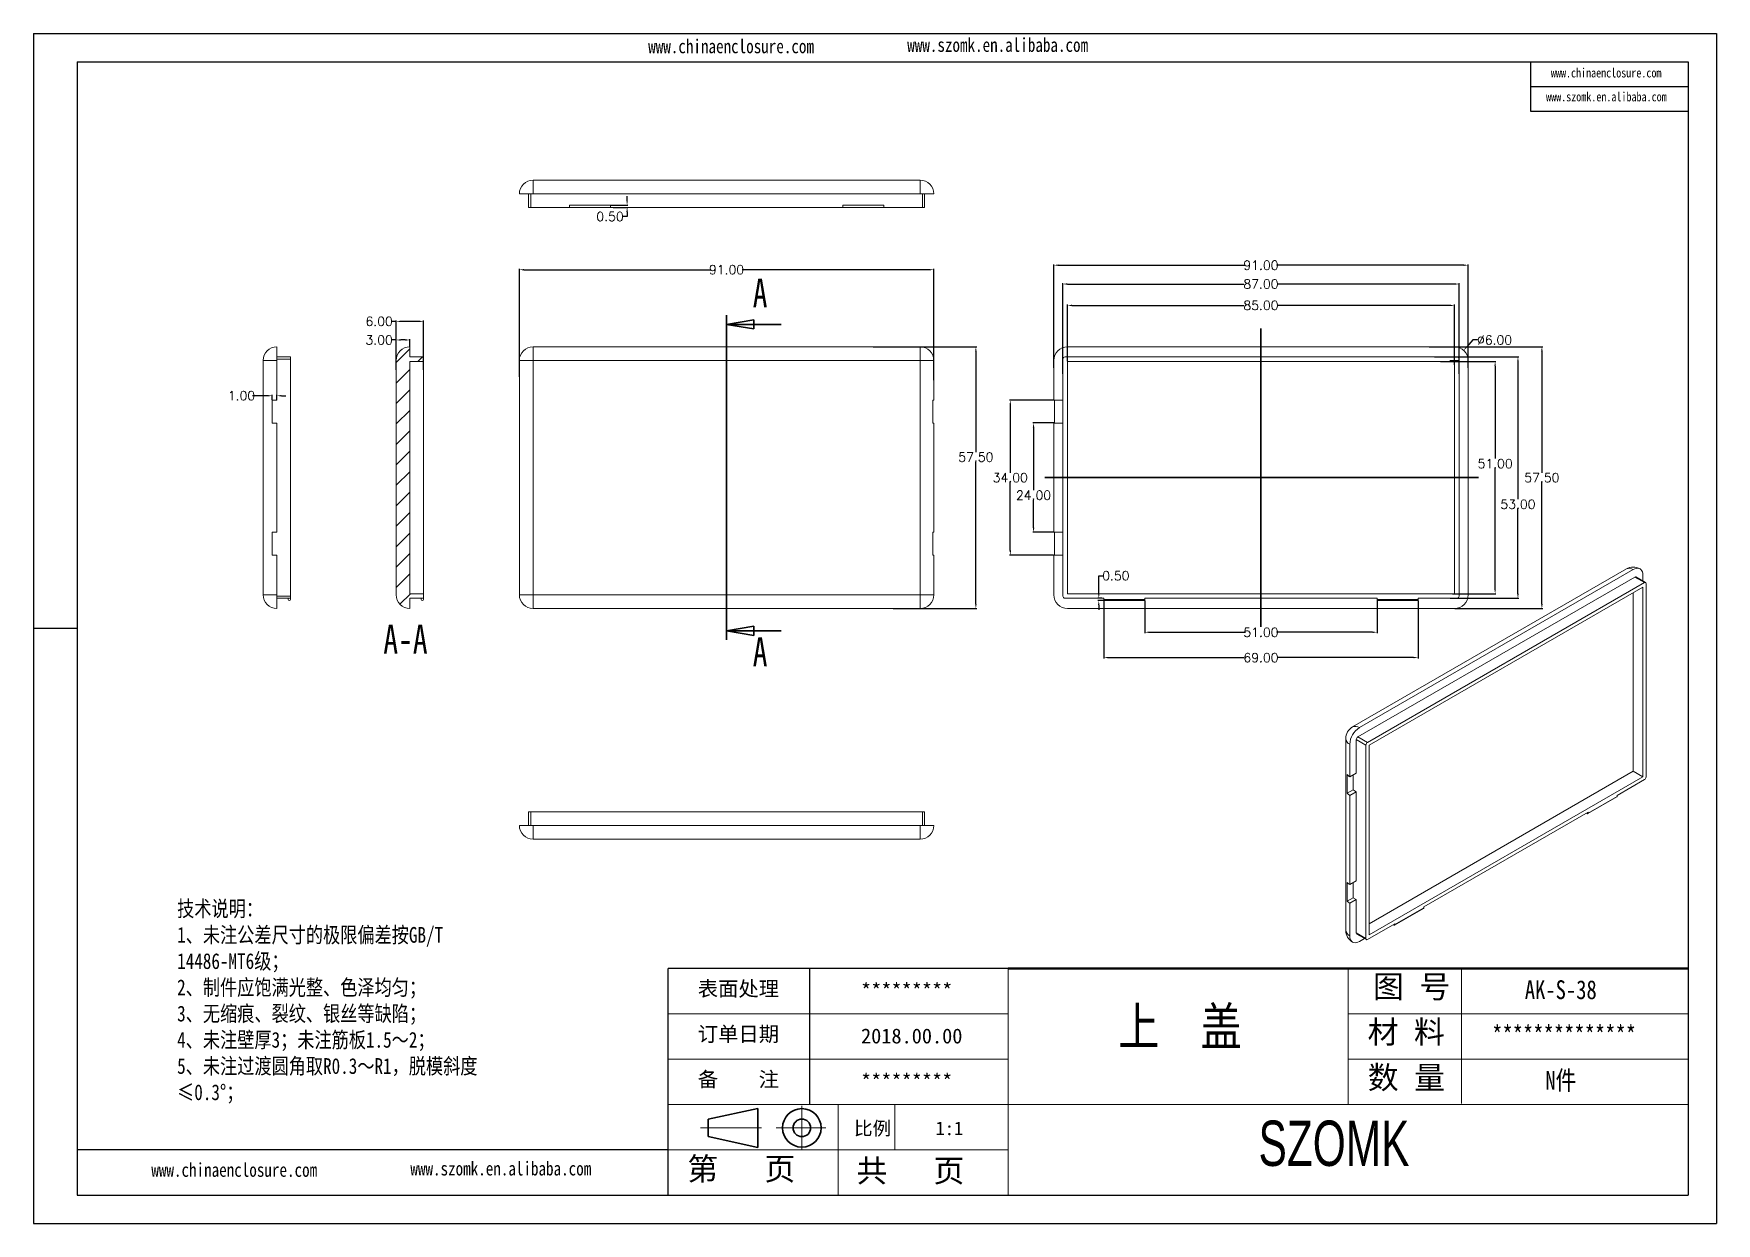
# Model space of a CAD drawing. Header units: inches. Extents: x 3379 to 4150, y 1114 to 1376.
# Drawn here: x 3379.1 to 3748.6, y 1114.4 to 1375.7 of the extents above; entities that cross this region are included whole.
import ezdxf

# ---------------------------------------------------------------- set-up
doc = ezdxf.new("R2010")
doc.units = ezdxf.units.IN
doc.header["$LTSCALE"] = 15
doc.linetypes.add('CENTER2', pattern=[28.575, 19.05, -3.175, 3.175, -3.175])
doc.linetypes.add('PHANTOM', pattern=[12.7, 6.35, -1.27, 1.27, -1.27, 1.27, -1.27])
doc.layers.add('文字', color=81, linetype='Continuous')
for name, color, linetype, lineweight in [('粗实线', 7, 'Continuous', 30), ('细实线', 3, 'Continuous', 9), ('细点划线', 2, 'CENTER2', 9)]:
    doc.layers.add(name, color=color, linetype=linetype, lineweight=lineweight)
doc.styles.add('SLDTEXTSTYLE0', font='TXT', dxfattribs={"width": 0.75})
doc.styles.get("Standard").update_dxf_attribs({"font": 'txt', "bigfont": 'gbcbig.shx'})
doc.styles.add('宋体', font='', dxfattribs={"width": 0.8, "height": 3.5})
doc.styles.add('长仿宋', font='', dxfattribs={"width": 0.7, "height": 4})
doc.styles.get('宋体').set_extended_font_data('SimSun')
doc.styles.get('长仿宋').set_extended_font_data('SimSun')
doc.dimstyles.new('2.5', dxfattribs={"dimtxt": 2, "dimasz": 1, "dimexe": 0.18, "dimexo": 0.0625, "dimgap": 0.09, "dimtad": 0, "dimtih": 1, "dimtoh": 1, "dimzin": 0, "dimdsep": 46, "dimtxsty": 'Standard', "dimcen": 1, "dimadec": 0, "dimazin": 2, "dimtfac": 1, "dimtofl": 0, "dimtmove": 0, "dimatfit": 3, "dimfxl": 1, "dimtolj": 1, "dimtzin": 0, "dimarcsym": 0})

# ---------------------------------------------------------------- blocks, each defined once
blk = doc.blocks.new('_CLOSED')
at = {"color": 0, "linetype": 'ByBlock', "lineweight": -2}
for p, q in [((-1, 0.166667), (0, 0)), ((-1, 0.166667), (-1, -0.166667)), ((0, 0), (-1, -0.166667)), ((0, 0), (-1, 0))]:
    blk.add_line(p, q, dxfattribs=at)
blk = doc.blocks.new('*D331')
at = {"color": 0, "lineweight": -2}
for p, q in [((3485.71, 1300.29), (3485.71, 1324)), ((3486.71, 1323.82), (3527.79, 1323.82)), ((3575.71, 1323.82), (3534.64, 1323.82)), ((3576.71, 1299.6), (3576.71, 1324))]:
    blk.add_line(p, q, dxfattribs=at)
at = {"color": 0}
for points in [[(3486.71, 1323.98), (3486.71, 1323.65), (3485.71, 1323.82)], [(3575.71, 1323.98), (3575.71, 1323.65), (3576.71, 1323.82)]]:
    blk.add_solid(points, dxfattribs=at)
at = {"layer": 'Defpoints', "color": 0}
for p in [(3576.71, 1323.82), (3485.71, 1300.23), (3576.71, 1299.53)]:
    blk.add_point(p, dxfattribs=at)
at = {"color": 0, "insert": (3531.21, 1323.82), "char_height": 2, "attachment_point": 5}
blk.add_mtext('\\A1;91.00', dxfattribs=at)
blk = doc.blocks.new('*D332')
at = {"color": 0, "lineweight": -2}
for p, q in [((3563.44, 1306.91), (3586.14, 1306.91)), ((3585.96, 1305.91), (3585.96, 1283.75)), ((3585.96, 1250.41), (3585.96, 1281.57)), ((3567.8, 1249.41), (3586.14, 1249.41))]:
    blk.add_line(p, q, dxfattribs=at)
at = {"color": 0}
for points in [[(3585.79, 1305.91), (3586.12, 1305.91), (3585.96, 1306.91)], [(3585.79, 1250.41), (3586.12, 1250.41), (3585.96, 1249.41)]]:
    blk.add_solid(points, dxfattribs=at)
at = {"layer": 'Defpoints', "color": 0}
for p in [(3563.38, 1306.91), (3567.74, 1249.41), (3585.96, 1249.41)]:
    blk.add_point(p, dxfattribs=at)
at = {"color": 0, "insert": (3585.96, 1282.66), "char_height": 2, "attachment_point": 5}
blk.add_mtext('\\A1;57.50', dxfattribs=at)
blk = doc.blocks.new('*D333')
at = {"color": 0, "lineweight": -2}
for p, q in [((3458.67, 1308.39), (3457.67, 1308.39)), ((3458.67, 1302.6), (3458.67, 1308.57)), ((3460.67, 1308.39), (3459.67, 1308.39)), ((3461.67, 1306.97), (3461.67, 1308.57))]:
    blk.add_line(p, q, dxfattribs=at)
at = {"color": 0}
for points in [[(3459.67, 1308.56), (3459.67, 1308.23), (3458.67, 1308.39)], [(3460.67, 1308.56), (3460.67, 1308.23), (3461.67, 1308.39)]]:
    blk.add_solid(points, dxfattribs=at)
at = {"layer": 'Defpoints', "color": 0}
for p in [(3458.67, 1308.39), (3461.67, 1306.91), (3458.67, 1302.54)]:
    blk.add_point(p, dxfattribs=at)
at = {"color": 0, "insert": (3454.92, 1308.39), "char_height": 2, "attachment_point": 5}
blk.add_mtext('\\A1;3.00', dxfattribs=at)
blk = doc.blocks.new('*D334')
at = {"color": 0, "lineweight": -2}
for p, q in [((3458.67, 1312.48), (3457.67, 1312.48)), ((3458.67, 1301.87), (3458.67, 1312.66)), ((3463.67, 1312.48), (3459.67, 1312.48)), ((3464.67, 1301.87), (3464.67, 1312.66))]:
    blk.add_line(p, q, dxfattribs=at)
at = {"color": 0}
for points in [[(3459.67, 1312.64), (3459.67, 1312.31), (3458.67, 1312.48)], [(3463.67, 1312.64), (3463.67, 1312.31), (3464.67, 1312.48)]]:
    blk.add_solid(points, dxfattribs=at)
at = {"layer": 'Defpoints', "color": 0}
for p in [(3458.67, 1312.48), (3458.67, 1301.8), (3464.67, 1301.8)]:
    blk.add_point(p, dxfattribs=at)
at = {"color": 0, "insert": (3454.92, 1312.48), "char_height": 2, "attachment_point": 5}
blk.add_mtext('\\A1;6.00', dxfattribs=at)
blk = doc.blocks.new('*D335')
at = {"color": 0, "lineweight": -2}
for p, q in [((3603.07, 1302.31), (3603.07, 1324.99)), ((3604.07, 1324.81), (3645.15, 1324.81)), ((3693.07, 1324.81), (3651.99, 1324.81)), ((3694.07, 1302.31), (3694.07, 1324.99))]:
    blk.add_line(p, q, dxfattribs=at)
at = {"color": 0}
for points in [[(3604.07, 1324.98), (3604.07, 1324.65), (3603.07, 1324.81)], [(3693.07, 1324.98), (3693.07, 1324.65), (3694.07, 1324.81)]]:
    blk.add_solid(points, dxfattribs=at)
at = {"layer": 'Defpoints', "color": 0}
for p in [(3603.07, 1324.81), (3603.07, 1302.25), (3694.07, 1302.25)]:
    blk.add_point(p, dxfattribs=at)
at = {"color": 0, "insert": (3648.57, 1324.81), "char_height": 2, "attachment_point": 5}
blk.add_mtext('\\A1;91.00', dxfattribs=at)
blk = doc.blocks.new('*D336')
at = {"color": 0, "lineweight": -2}
for p, q in [((3605.07, 1300.99), (3605.07, 1320.86)), ((3606.07, 1320.68), (3644.81, 1320.68)), ((3691.07, 1320.68), (3652.33, 1320.68)), ((3692.07, 1300.99), (3692.07, 1320.86))]:
    blk.add_line(p, q, dxfattribs=at)
at = {"color": 0}
for points in [[(3606.07, 1320.85), (3606.07, 1320.51), (3605.07, 1320.68)], [(3691.07, 1320.85), (3691.07, 1320.51), (3692.07, 1320.68)]]:
    blk.add_solid(points, dxfattribs=at)
at = {"layer": 'Defpoints', "color": 0}
for p in [(3692.07, 1320.68), (3605.07, 1300.92), (3692.07, 1300.92)]:
    blk.add_point(p, dxfattribs=at)
at = {"color": 0, "insert": (3648.57, 1320.68), "char_height": 2, "attachment_point": 5}
blk.add_mtext('\\A1;87.00', dxfattribs=at)
blk = doc.blocks.new('*D337')
at = {"color": 0, "lineweight": -2}
for p, q in [((3606.07, 1303.72), (3606.07, 1316.16)), ((3607.07, 1315.98), (3644.81, 1315.98)), ((3690.07, 1315.98), (3652.33, 1315.98)), ((3691.07, 1303.72), (3691.07, 1316.16))]:
    blk.add_line(p, q, dxfattribs=at)
at = {"color": 0}
for points in [[(3607.07, 1316.15), (3607.07, 1315.82), (3606.07, 1315.98)], [(3690.07, 1316.15), (3690.07, 1315.82), (3691.07, 1315.98)]]:
    blk.add_solid(points, dxfattribs=at)
at = {"layer": 'Defpoints', "color": 0}
for p in [(3691.07, 1315.98), (3606.07, 1303.66), (3691.07, 1303.66)]:
    blk.add_point(p, dxfattribs=at)
at = {"color": 0, "insert": (3648.57, 1315.98), "char_height": 2, "attachment_point": 5}
blk.add_mtext('\\A1;85.00', dxfattribs=at)
blk = doc.blocks.new('*D338')
at = {"color": 0, "lineweight": -2}
for p, q in [((3623.07, 1251.1), (3623.07, 1244.03)), ((3674.07, 1251.1), (3674.07, 1244.03)), ((3624.07, 1244.21), (3645.15, 1244.21)), ((3673.07, 1244.21), (3651.99, 1244.21))]:
    blk.add_line(p, q, dxfattribs=at)
at = {"color": 0}
for points in [[(3624.07, 1244.37), (3624.07, 1244.04), (3623.07, 1244.21)], [(3673.07, 1244.37), (3673.07, 1244.04), (3674.07, 1244.21)]]:
    blk.add_solid(points, dxfattribs=at)
at = {"layer": 'Defpoints', "color": 0}
for p in [(3623.07, 1251.16), (3674.07, 1251.16), (3674.07, 1244.21)]:
    blk.add_point(p, dxfattribs=at)
at = {"color": 0, "insert": (3648.57, 1244.21), "char_height": 2, "attachment_point": 5}
blk.add_mtext('\\A1;51.00', dxfattribs=at)
blk = doc.blocks.new('*D339')
at = {"color": 0, "lineweight": -2}
for p, q in [((3614.07, 1251.1), (3614.07, 1238.46)), ((3683.07, 1251.1), (3683.07, 1238.46)), ((3615.07, 1238.64), (3644.81, 1238.64)), ((3682.07, 1238.64), (3652.33, 1238.64))]:
    blk.add_line(p, q, dxfattribs=at)
at = {"color": 0}
for points in [[(3615.07, 1238.81), (3615.07, 1238.48), (3614.07, 1238.64)], [(3682.07, 1238.81), (3682.07, 1238.48), (3683.07, 1238.64)]]:
    blk.add_solid(points, dxfattribs=at)
at = {"layer": 'Defpoints', "color": 0}
for p in [(3614.07, 1251.16), (3683.07, 1251.16), (3683.07, 1238.64)]:
    blk.add_point(p, dxfattribs=at)
at = {"color": 0, "insert": (3648.57, 1238.64), "char_height": 2, "attachment_point": 5}
blk.add_mtext('\\A1;69.00', dxfattribs=at)
blk = doc.blocks.new('*D340')
at = {"color": 0, "lineweight": -2}
for p, q in [((3612.95, 1252.66), (3612.95, 1256.61)), ((3612.95, 1256.61), (3613.95, 1256.61)), ((3613.61, 1251.66), (3612.77, 1251.66)), ((3614.64, 1251.16), (3612.77, 1251.16)), ((3612.95, 1250.16), (3612.95, 1249.16))]:
    blk.add_line(p, q, dxfattribs=at)
at = {"color": 0}
for points in [[(3612.78, 1252.66), (3613.11, 1252.66), (3612.95, 1251.66)], [(3612.78, 1250.16), (3613.11, 1250.16), (3612.95, 1251.16)]]:
    blk.add_solid(points, dxfattribs=at)
at = {"layer": 'Defpoints', "color": 0}
for p in [(3612.95, 1251.66), (3613.68, 1251.66), (3614.71, 1251.16)]:
    blk.add_point(p, dxfattribs=at)
at = {"color": 0, "insert": (3616.7, 1256.61), "char_height": 2, "attachment_point": 5}
blk.add_mtext('\\A1;0.50', dxfattribs=at)
blk = doc.blocks.new('*D341')
at = {"color": 0, "lineweight": -2}
for p, q in [((3603.18, 1290.16), (3598.45, 1290.16)), ((3598.63, 1289.16), (3598.63, 1275.39)), ((3598.63, 1267.16), (3598.63, 1273.21)), ((3603.01, 1266.16), (3598.45, 1266.16))]:
    blk.add_line(p, q, dxfattribs=at)
at = {"color": 0}
for points in [[(3598.46, 1289.16), (3598.8, 1289.16), (3598.63, 1290.16)], [(3598.46, 1267.16), (3598.8, 1267.16), (3598.63, 1266.16)]]:
    blk.add_solid(points, dxfattribs=at)
at = {"layer": 'Defpoints', "color": 0}
for p in [(3598.63, 1290.16), (3603.24, 1290.16), (3603.07, 1266.16)]:
    blk.add_point(p, dxfattribs=at)
at = {"color": 0, "insert": (3598.63, 1274.3), "char_height": 2, "attachment_point": 5}
blk.add_mtext('\\A1;24.00', dxfattribs=at)
blk = doc.blocks.new('*D342')
at = {"color": 0, "lineweight": -2}
for p, q in [((3603.01, 1295.16), (3593.34, 1295.16)), ((3593.52, 1294.16), (3593.52, 1279.25)), ((3593.52, 1262.16), (3593.52, 1277.07)), ((3603.01, 1261.16), (3593.34, 1261.16))]:
    blk.add_line(p, q, dxfattribs=at)
at = {"color": 0}
for points in [[(3593.36, 1294.16), (3593.69, 1294.16), (3593.52, 1295.16)], [(3593.36, 1262.16), (3593.69, 1262.16), (3593.52, 1261.16)]]:
    blk.add_solid(points, dxfattribs=at)
at = {"layer": 'Defpoints', "color": 0}
for p in [(3593.52, 1295.16), (3603.07, 1295.16), (3603.07, 1261.16)]:
    blk.add_point(p, dxfattribs=at)
at = {"color": 0, "insert": (3593.52, 1278.16), "char_height": 2, "attachment_point": 5}
blk.add_mtext('\\A1;34.00', dxfattribs=at)
blk = doc.blocks.new('*D343')
at = {"color": 0, "lineweight": -2}
for p, q in [((3685.52, 1306.91), (3710.44, 1306.91)), ((3710.26, 1305.91), (3710.26, 1279.25)), ((3710.26, 1250.41), (3710.26, 1277.07)), ((3691.13, 1249.41), (3710.44, 1249.41))]:
    blk.add_line(p, q, dxfattribs=at)
at = {"color": 0}
for points in [[(3710.09, 1305.91), (3710.43, 1305.91), (3710.26, 1306.91)], [(3710.09, 1250.41), (3710.43, 1250.41), (3710.26, 1249.41)]]:
    blk.add_solid(points, dxfattribs=at)
at = {"layer": 'Defpoints', "color": 0}
for p in [(3685.46, 1306.91), (3710.26, 1306.91), (3691.07, 1249.41)]:
    blk.add_point(p, dxfattribs=at)
at = {"color": 0, "insert": (3710.26, 1278.16), "char_height": 2, "attachment_point": 5}
blk.add_mtext('\\A1;57.50', dxfattribs=at)
blk = doc.blocks.new('*D344')
at = {"color": 0, "lineweight": -2}
for p, q in [((3686.64, 1304.66), (3705.18, 1304.66)), ((3705, 1303.66), (3705, 1273.41)), ((3705, 1252.66), (3705, 1271.23)), ((3690.14, 1251.66), (3705.18, 1251.66))]:
    blk.add_line(p, q, dxfattribs=at)
at = {"color": 0}
for points in [[(3704.83, 1303.66), (3705.16, 1303.66), (3705, 1304.66)], [(3704.83, 1252.66), (3705.16, 1252.66), (3705, 1251.66)]]:
    blk.add_solid(points, dxfattribs=at)
at = {"layer": 'Defpoints', "color": 0}
for p in [(3686.58, 1304.66), (3705, 1304.66), (3690.07, 1251.66)]:
    blk.add_point(p, dxfattribs=at)
at = {"color": 0, "insert": (3705, 1272.32), "char_height": 2, "attachment_point": 5}
blk.add_mtext('\\A1;53.00', dxfattribs=at)
blk = doc.blocks.new('*D345')
at = {"color": 0, "lineweight": -2}
for p, q in [((3687.96, 1303.66), (3700.17, 1303.66)), ((3699.99, 1302.66), (3699.99, 1282.33)), ((3699.99, 1253.66), (3699.99, 1280.15)), ((3690.65, 1252.66), (3700.17, 1252.66))]:
    blk.add_line(p, q, dxfattribs=at)
at = {"color": 0}
for points in [[(3699.82, 1302.66), (3700.15, 1302.66), (3699.99, 1303.66)], [(3699.82, 1253.66), (3700.15, 1253.66), (3699.99, 1252.66)]]:
    blk.add_solid(points, dxfattribs=at)
at = {"layer": 'Defpoints', "color": 0}
for p in [(3687.9, 1303.66), (3699.99, 1303.66), (3690.59, 1252.66)]:
    blk.add_point(p, dxfattribs=at)
at = {"color": 0, "insert": (3699.99, 1281.24), "char_height": 2, "attachment_point": 5}
blk.add_mtext('\\A1;51.00', dxfattribs=at)
blk = doc.blocks.new('*D346')
at = {"color": 0, "lineweight": -2}
for p, q in [((3695.1, 1308.39), (3693.75, 1306.88)), ((3696.1, 1308.39), (3695.1, 1308.39)), ((3691.07, 1302.91), (3691.07, 1304.91)), ((3690.07, 1303.91), (3692.07, 1303.91))]:
    blk.add_line(p, q, dxfattribs=at)
at = {"color": 0}
blk.add_solid([(3693.62, 1306.99), (3693.87, 1306.77), (3693.08, 1306.14)], dxfattribs=at)
at = {"layer": 'Defpoints', "color": 0}
for p in [(3693.08, 1306.14), (3689.06, 1301.68)]:
    blk.add_point(p, dxfattribs=at)
at = {"color": 0, "insert": (3699.86, 1308.39), "char_height": 2, "attachment_point": 5}
blk.add_mtext('\\A1;∅6.00', dxfattribs=at)
blk = doc.blocks.new('*D347')
at = {"color": 0, "lineweight": -2}
for p, q in [((3430.45, 1296.14), (3427.12, 1296.14)), ((3431.45, 1295.22), (3431.45, 1296.32)), ((3432.45, 1295.22), (3432.45, 1296.32)), ((3433.45, 1296.14), (3434.45, 1296.14))]:
    blk.add_line(p, q, dxfattribs=at)
at = {"color": 0}
for points in [[(3430.45, 1296.31), (3430.45, 1295.98), (3431.45, 1296.14)], [(3433.45, 1296.31), (3433.45, 1295.98), (3432.45, 1296.14)]]:
    blk.add_solid(points, dxfattribs=at)
at = {"layer": 'Defpoints', "color": 0}
for p in [(3431.45, 1296.14), (3431.45, 1295.16), (3432.45, 1295.16)]:
    blk.add_point(p, dxfattribs=at)
at = {"color": 0, "insert": (3424.69, 1296.14), "char_height": 2, "attachment_point": 5}
blk.add_mtext('\\A1;1.00', dxfattribs=at)
blk = doc.blocks.new('*D348')
at = {"color": 0, "lineweight": -2}
for p, q in [((3505.78, 1338), (3509.55, 1338)), ((3509.37, 1339), (3509.37, 1340)), ((3506.31, 1337.5), (3509.55, 1337.5)), ((3509.37, 1335.5), (3508.37, 1335.5)), ((3509.37, 1336.5), (3509.37, 1335.5))]:
    blk.add_line(p, q, dxfattribs=at)
at = {"color": 0}
for points in [[(3509.21, 1339), (3509.54, 1339), (3509.37, 1338)], [(3509.21, 1336.5), (3509.54, 1336.5), (3509.37, 1337.5)]]:
    blk.add_solid(points, dxfattribs=at)
at = {"layer": 'Defpoints', "color": 0}
for p in [(3505.71, 1338), (3506.24, 1337.5), (3509.37, 1337.5)]:
    blk.add_point(p, dxfattribs=at)
at = {"color": 0, "insert": (3505.62, 1335.5), "char_height": 2, "attachment_point": 5}
blk.add_mtext('\\A1;0.50', dxfattribs=at)

msp = doc.modelspace()

# ---------------------------------------------------------------- hatches: boundary and pattern name
at = {"linetype": 'Continuous', "lineweight": 0}
h = msp.add_hatch(dxfattribs=at)
h.set_pattern_fill('ANSI31', color=4, angle=3e-322, style=0)
edge = h.paths.add_edge_path(flags=0)
edge.add_line((3461.672, 1252.658), (3461.672, 1303.658))
edge.add_line((3461.672, 1303.658), (3464.672, 1303.658))
edge.add_line((3464.672, 1303.658), (3464.672, 1304.658))
edge.add_line((3464.672, 1304.658), (3461.672, 1304.658))
edge.add_line((3461.672, 1304.658), (3461.672, 1306.908))
edge.add_arc((3461.672, 1303.908), 3, 90, 180)
edge.add_line((3458.672, 1303.908), (3458.672, 1252.408))
edge.add_arc((3461.672, 1252.408), 3, 180, 270)
edge.add_line((3461.672, 1249.408), (3461.672, 1251.658))
edge.add_line((3461.672, 1251.658), (3464.672, 1251.658))
edge.add_line((3464.672, 1251.658), (3464.672, 1252.658))
edge.add_line((3464.672, 1252.658), (3461.672, 1252.658))

# ---------------------------------------------------------------- linework, layer by layer
for p, q in [((3379.052, 1375.665), (3748.567, 1375.665)), ((3379.052, 1375.665), (3379.052, 1114.391)), ((3748.567, 1375.665), (3748.567, 1114.391)), ((3388.613, 1369.444), (3742.347, 1369.444)), ((3388.613, 1369.444), (3388.613, 1120.612)), ((3707.787, 1369.444), (3707.787, 1358.644)), ((3742.347, 1369.444), (3742.347, 1120.612)), ((3707.787, 1364.044), (3742.347, 1364.044)), ((3707.787, 1358.644), (3742.347, 1358.644)), ((3388.613, 1245.028), (3379.052, 1245.028)), ((3379.052, 1235.351), (3379.052, 1114.391)), ((3593.047, 1170.379), (3518.398, 1170.379)), ((3518.398, 1120.612), (3518.398, 1170.379)), ((3549.502, 1140.519), (3549.502, 1170.379)), ((3518.398, 1130.565), (3388.613, 1130.565)), ((3388.613, 1120.612), (3742.347, 1120.612)), ((3379.052, 1114.391), (3748.567, 1114.391)), ((3379.052, 1114.391), (3550.124, 1114.391))]:
    msp.add_line(p, q)
at = {"color": 7, "linetype": 'Continuous', "lineweight": 15}
for p, q in [((3488.715, 1343.497), (3488.715, 1340.497)), ((3488.715, 1343.497), (3573.715, 1343.497)), ((3573.715, 1340.497), (3573.715, 1343.497)), ((3485.715, 1340.497), (3488.715, 1340.497)), ((3487.715, 1337.497), (3487.715, 1340.497)), ((3488.215, 1340.497), (3488.215, 1337.497)), ((3573.715, 1340.497), (3488.715, 1340.497)), ((3496.715, 1337.497), (3496.715, 1337.997)), ((3496.715, 1337.997), (3505.715, 1337.997)), ((3505.715, 1337.997), (3505.715, 1337.497)), ((3556.715, 1337.497), (3556.715, 1337.997)), ((3556.715, 1337.997), (3565.715, 1337.997)), ((3565.715, 1337.997), (3565.715, 1337.497)), ((3573.715, 1340.497), (3576.715, 1340.497)), ((3574.215, 1337.497), (3574.215, 1340.497)), ((3574.715, 1340.497), (3574.715, 1337.497)), ((3488.215, 1337.497), (3487.715, 1337.497)), ((3496.715, 1337.497), (3488.215, 1337.497)), ((3505.715, 1337.497), (3496.715, 1337.497)), ((3556.715, 1337.497), (3505.715, 1337.497)), ((3565.715, 1337.497), (3556.715, 1337.497)), ((3574.215, 1337.497), (3565.715, 1337.497)), ((3574.715, 1337.497), (3574.215, 1337.497)), ((3432.45, 1303.908), (3432.45, 1306.908)), ((3432.45, 1304.658), (3435.45, 1304.658)), ((3435.45, 1304.658), (3435.45, 1304.158)), ((3461.672, 1306.908), (3461.672, 1304.658)), ((3461.672, 1304.658), (3464.672, 1304.658)), ((3464.672, 1304.658), (3464.672, 1303.658)), ((3488.715, 1306.908), (3488.715, 1303.908)), ((3488.715, 1306.908), (3573.715, 1306.908)), ((3573.715, 1303.908), (3573.715, 1306.908)), ((3691.571, 1304.658), (3605.571, 1304.658)), ((3691.071, 1306.908), (3606.071, 1306.908)), ((3432.45, 1303.908), (3429.45, 1303.908)), ((3429.45, 1252.408), (3429.45, 1303.908)), ((3435.45, 1304.158), (3432.45, 1304.158)), ((3432.45, 1303.908), (3432.45, 1295.158)), ((3435.45, 1304.158), (3435.45, 1252.158)), ((3458.672, 1303.908), (3458.672, 1252.408)), ((3461.672, 1303.658), (3464.672, 1303.658)), ((3461.672, 1252.658), (3461.672, 1303.658)), ((3464.672, 1252.658), (3464.672, 1303.658)), ((3488.715, 1303.908), (3485.715, 1303.908)), ((3485.715, 1252.408), (3485.715, 1303.908)), ((3573.715, 1303.908), (3488.715, 1303.908)), ((3488.715, 1303.908), (3488.715, 1252.408)), ((3573.715, 1252.408), (3573.715, 1303.908)), ((3576.715, 1303.908), (3573.715, 1303.908)), ((3576.715, 1303.908), (3576.715, 1295.158)), ((3603.071, 1303.908), (3603.071, 1295.158)), ((3605.071, 1304.158), (3605.071, 1252.158)), ((3691.071, 1303.658), (3606.071, 1303.658)), ((3606.071, 1303.658), (3606.071, 1252.658)), ((3691.071, 1252.658), (3691.071, 1303.658)), ((3692.071, 1252.158), (3692.071, 1304.158)), ((3694.071, 1252.408), (3694.071, 1303.908)), ((3431.45, 1290.158), (3431.45, 1295.158)), ((3432.45, 1295.158), (3431.45, 1295.158)), ((3576.715, 1295.158), (3576.543, 1295.158)), ((3576.543, 1290.158), (3576.543, 1295.158)), ((3605.071, 1295.158), (3603.071, 1295.158)), ((3603.242, 1290.158), (3603.242, 1295.158)), ((3431.45, 1290.158), (3432.45, 1290.158)), ((3432.45, 1290.158), (3432.45, 1266.158)), ((3576.543, 1290.158), (3576.715, 1290.158)), ((3576.715, 1290.158), (3576.715, 1266.158)), ((3603.071, 1290.158), (3603.071, 1266.158)), ((3603.071, 1290.158), (3605.071, 1290.158)), ((3431.45, 1266.158), (3431.45, 1261.158)), ((3432.45, 1266.158), (3431.45, 1266.158)), ((3576.543, 1266.158), (3576.543, 1261.158)), ((3576.715, 1266.158), (3576.543, 1266.158)), ((3605.071, 1266.158), (3603.071, 1266.158)), ((3603.242, 1266.158), (3603.242, 1261.158)), ((3431.45, 1261.158), (3432.45, 1261.158)), ((3432.45, 1261.158), (3432.45, 1252.408)), ((3576.543, 1261.158), (3576.715, 1261.158)), ((3576.715, 1261.158), (3576.715, 1252.408)), ((3603.071, 1261.158), (3603.071, 1252.408)), ((3603.071, 1261.158), (3605.071, 1261.158)), ((3728.802, 1258.117), (3668.698, 1223.42)), ((3730.302, 1257.968), (3670.198, 1223.271)), ((3733.027, 1255.135), (3730.905, 1256.36)), ((3732.423, 1255.484), (3732.423, 1256.743)), ((3464.672, 1252.658), (3461.672, 1252.658)), ((3464.672, 1252.658), (3464.672, 1251.658)), ((3606.071, 1252.658), (3691.071, 1252.658)), ((3730.655, 1256.335), (3669.844, 1221.23)), ((3732.777, 1255.111), (3671.965, 1220.005)), ((3732.423, 1254.09), (3672.319, 1219.393)), ((3730.302, 1213.671), (3730.302, 1252.865)), ((3732.777, 1255.111), (3730.655, 1256.335)), ((3732.423, 1212.446), (3732.423, 1254.09)), ((3733.13, 1212.446), (3733.13, 1254.907)), ((3429.45, 1252.408), (3432.45, 1252.408)), ((3432.45, 1249.408), (3432.45, 1252.408)), ((3432.45, 1252.158), (3435.45, 1252.158)), ((3435.45, 1251.658), (3432.45, 1251.658)), ((3434.95, 1251.658), (3434.95, 1251.408)), ((3435.45, 1252.158), (3435.45, 1251.658)), ((3435.45, 1251.658), (3435.45, 1251.408)), ((3464.672, 1251.658), (3461.672, 1251.658)), ((3461.672, 1251.658), (3461.672, 1249.408)), ((3464.172, 1251.658), (3464.172, 1251.408)), ((3464.672, 1251.658), (3464.672, 1251.408)), ((3485.715, 1252.408), (3488.715, 1252.408)), ((3488.715, 1252.408), (3488.715, 1249.408)), ((3488.715, 1252.408), (3573.715, 1252.408)), ((3573.715, 1249.408), (3488.715, 1249.408)), ((3573.715, 1249.408), (3573.715, 1252.408)), ((3573.715, 1252.408), (3576.715, 1252.408)), ((3605.571, 1251.658), (3614.071, 1251.658)), ((3606.071, 1249.408), (3691.071, 1249.408)), ((3614.071, 1251.658), (3614.071, 1251.408)), ((3614.071, 1251.408), (3623.071, 1251.408)), ((3614.071, 1251.158), (3614.071, 1251.408)), ((3614.071, 1251.158), (3623.071, 1251.158)), ((3623.071, 1251.658), (3674.071, 1251.658)), ((3623.071, 1251.408), (3623.071, 1251.658)), ((3623.071, 1251.408), (3623.071, 1251.158)), ((3674.071, 1251.658), (3674.071, 1251.408)), ((3674.071, 1251.158), (3674.071, 1251.408)), ((3674.071, 1251.408), (3683.071, 1251.408)), ((3674.071, 1251.158), (3683.071, 1251.158)), ((3683.071, 1251.658), (3691.571, 1251.658)), ((3683.071, 1251.408), (3683.071, 1251.658)), ((3683.071, 1251.408), (3683.071, 1251.158)), ((3667.198, 1220.821), (3667.198, 1178.77)), ((3668.076, 1219.597), (3668.076, 1212.452)), ((3669.49, 1220.617), (3669.49, 1213.268)), ((3671.612, 1219.393), (3669.49, 1220.617)), ((3669.844, 1221.23), (3671.965, 1220.005)), ((3671.612, 1219.393), (3671.612, 1176.933)), ((3672.319, 1219.393), (3672.319, 1177.749)), ((3667.49, 1208.848), (3667.49, 1212.93)), ((3669.49, 1213.268), (3668.076, 1212.452)), ((3668.783, 1209.594), (3668.783, 1212.86)), ((3672.319, 1180.198), (3730.302, 1213.671)), ((3672.319, 1177.749), (3732.423, 1212.446)), ((3730.302, 1213.671), (3732.423, 1212.446)), ((3667.49, 1208.848), (3668.783, 1209.594)), ((3668.076, 1208.369), (3669.49, 1209.186)), ((3668.076, 1208.369), (3668.076, 1188.772)), ((3668.783, 1209.594), (3669.49, 1209.186)), ((3669.49, 1209.186), (3669.49, 1189.589)), ((3726.766, 1208.364), (3732.777, 1211.834)), ((3726.766, 1208.16), (3726.766, 1208.364)), ((3487.715, 1201.75), (3487.715, 1204.75)), ((3487.715, 1204.75), (3488.215, 1204.75)), ((3488.215, 1204.75), (3488.215, 1201.75)), ((3488.215, 1204.75), (3574.215, 1204.75)), ((3574.215, 1201.75), (3574.215, 1204.75)), ((3574.215, 1204.75), (3574.715, 1204.75)), ((3574.715, 1204.75), (3574.715, 1201.75)), ((3684.34, 1183.872), (3720.402, 1204.69)), ((3720.35, 1204.372), (3726.714, 1208.046)), ((3720.402, 1204.486), (3726.766, 1208.16)), ((3720.402, 1204.69), (3720.402, 1204.486)), ((3488.715, 1201.75), (3485.715, 1201.75)), ((3488.715, 1201.75), (3488.715, 1198.75)), ((3488.715, 1201.75), (3573.715, 1201.75)), ((3573.715, 1198.75), (3573.715, 1201.75)), ((3576.715, 1201.75), (3573.715, 1201.75)), ((3573.715, 1198.75), (3488.715, 1198.75)), ((3667.49, 1189.251), (3667.49, 1185.168)), ((3669.49, 1189.589), (3668.076, 1188.772)), ((3668.783, 1185.914), (3668.783, 1189.181)), ((3667.49, 1185.168), (3668.783, 1185.914)), ((3668.076, 1184.69), (3669.49, 1185.506)), ((3668.076, 1184.69), (3668.076, 1177.545)), ((3668.783, 1185.914), (3669.49, 1185.506)), ((3669.49, 1185.506), (3669.49, 1178.157)), ((3677.924, 1179.88), (3684.288, 1183.553)), ((3677.976, 1179.994), (3684.34, 1183.668)), ((3684.34, 1183.668), (3684.34, 1183.872)), ((3671.965, 1176.728), (3677.976, 1180.198)), ((3677.976, 1180.198), (3677.976, 1179.994)), ((3669.49, 1178.157), (3671.612, 1176.933)), ((3669.594, 1177.928), (3671.715, 1176.704)), ((3670.198, 1176.32), (3671.289, 1176.95))]:
    msp.add_line(p, q, dxfattribs=at)
at = {"color": 1, "linetype": 'PHANTOM', "lineweight": 30}
for p, q in [((3531.215, 1313.808), (3531.215, 1242.508)), ((3543.215, 1311.808), (3531.215, 1311.808)), ((3648.571, 1245.408), (3648.571, 1310.908)), ((3601.071, 1278.158), (3698.071, 1278.158)), ((3543.215, 1244.508), (3531.215, 1244.508))]:
    msp.add_line(p, q, dxfattribs=at)
at = {"color": 7, "linetype": 'Continuous', "lineweight": 15, "flags": 128}
for points in [[(3730.302, 1257.968), (3730.634, 1258.13), (3730.957, 1258.227), (3731.265, 1258.257), (3731.549, 1258.22), (3731.802, 1258.117), (3732.018, 1257.949), (3732.192, 1257.722), (3732.319, 1257.44), (3732.397, 1257.112), (3732.423, 1256.743)], [(3726.766, 1208.16), (3726.753, 1208.09), (3726.714, 1208.046), (3726.714, 1208.046)], [(3720.1, 1204.516), (3720.1, 1204.516), (3720.158, 1204.439), (3720.225, 1204.384), (3720.293, 1204.361), (3720.35, 1204.372), (3720.389, 1204.416), (3720.402, 1204.486)], [(3684.34, 1183.668), (3684.326, 1183.598), (3684.288, 1183.553), (3684.288, 1183.553)], [(3677.674, 1180.024), (3677.674, 1180.024), (3677.731, 1179.947), (3677.799, 1179.892), (3677.867, 1179.868), (3677.924, 1179.88), (3677.962, 1179.924), (3677.976, 1179.994)], [(3670.198, 1176.32), (3669.866, 1176.159), (3669.542, 1176.061), (3669.235, 1176.031), (3668.951, 1176.068), (3668.698, 1176.172), (3668.481, 1176.339), (3668.307, 1176.566), (3668.18, 1176.848), (3668.102, 1177.177), (3668.076, 1177.545)]]:
    msp.add_lwpolyline(points, dxfattribs=at)
at = {"color": 7, "linetype": 'Continuous', "lineweight": 15}
for centre, radius, start, end in [((3488.715, 1340.497), 3, 90, 180), ((3573.715, 1340.497), 3, 0, 90), ((3432.45, 1303.908), 3, 90, 180), ((3461.672, 1303.908), 3, 90, 180), ((3488.715, 1303.908), 3, 90, 180), ((3573.715, 1303.908), 3, 0, 90), ((3606.071, 1303.908), 3, 90, 180), ((3605.571, 1304.158), 0.5, 90, 180), ((3691.071, 1303.908), 3, 0, 90), ((3691.571, 1304.158), 0.5, 0, 90), ((3730.302, 1255.519), 3, 60.00269, 119.99731), ((3730.802, 1256.131), 0.251, 65.69288, 125.61758), ((3732.915, 1254.941), 0.218, 350.78596, 129.20329), ((3432.45, 1252.408), 3, 180, 270), ((3435.2, 1251.408), 0.25, 180, 0), ((3461.672, 1252.408), 3, 180, 270), ((3464.422, 1251.408), 0.25, 180, 0), ((3488.715, 1252.408), 3, 180, 270), ((3573.715, 1252.408), 3, 270, 0), ((3606.071, 1252.408), 3, 180, 270), ((3605.571, 1252.158), 0.5, 180, 270), ((3691.071, 1252.408), 3, 270, 0), ((3691.571, 1252.158), 0.5, 270, 0), ((3670.198, 1220.821), 3, 119.99731, 180), ((3672.649, 1219.406), 4.577, 122.38686, 177.61314), ((3670.258, 1220.582), 0.768, 122.60548, 177.39452), ((3672.379, 1219.358), 0.768, 122.60548, 177.39452), ((3669.121, 1214.33), 2.149, 220.63776, 240.90528), ((3732.362, 1212.481), 0.768, 302.60548, 357.39452), ((3669.121, 1210.247), 2.149, 220.63776, 240.90528), ((3488.715, 1201.75), 3, 180, 270), ((3573.715, 1201.75), 3, 270, 0), ((3669.121, 1190.65), 2.149, 220.63776, 240.90528), ((3669.121, 1186.568), 2.149, 220.63776, 240.90528), ((3670.198, 1178.77), 3, 180, 240.00269), ((3669.735, 1178.13), 0.246, 173.70115, 234.98667), ((3671.827, 1176.898), 0.218, 170.78596, 309.20329)]:
    msp.add_arc(centre, radius, start, end, dxfattribs=at)
at = {"color": 8, "linetype": 'Continuous', "lineweight": 15}
for centre, radius, start, end in [((3729.424, 1256.757), 1.495, 54.08226, 114.60729), ((3669.316, 1222.018), 1.532, 54.87485, 113.81469), ((3668.686, 1220.962), 1.495, 185.39445, 245.92569), ((3668.72, 1178.935), 1.532, 186.18746, 245.13268)]:
    msp.add_arc(centre, radius, start, end, dxfattribs=at)
at = {"layer": '粗实线', "color": 7, "lineweight": 40}
msp.add_line((3742.347, 1170.379), (3593.047, 1170.379), dxfattribs=at)
at = {"layer": '粗实线', "color": 7}
for p, q in [((3538.069, 1139.588), (3527.194, 1137.282)), ((3538.069, 1139.588), (3538.069, 1131.064)), ((3527.194, 1137.282), (3527.194, 1133.436)), ((3527.194, 1133.436), (3538.069, 1131.064))]:
    msp.add_line(p, q, dxfattribs=at)
for radius in [4.228, 1.923]:
    msp.add_circle((3547.748, 1135.359), radius, dxfattribs=at)
at = {"layer": '细实线', "color": 7}
for p, q in [((3593.047, 1170.379), (3593.047, 1120.612)), ((3667.697, 1170.379), (3667.697, 1140.519)), ((3692.58, 1170.379), (3692.58, 1140.728)), ((3593.047, 1160.425), (3518.398, 1160.425)), ((3742.347, 1160.425), (3667.697, 1160.425)), ((3593.047, 1150.472), (3518.398, 1150.472)), ((3742.347, 1150.472), (3667.697, 1150.472)), ((3742.347, 1140.519), (3518.398, 1140.519)), ((3555.723, 1140.519), (3555.723, 1120.612)), ((3568.164, 1140.519), (3568.164, 1130.565)), ((3593.047, 1130.565), (3518.398, 1130.565))]:
    msp.add_line(p, q, dxfattribs=at)
at = {"layer": '细点划线', "color": 7}
for p, q in [((3547.748, 1140.227), (3547.748, 1130.565)), ((3525.46, 1135.359), (3538.902, 1135.359)), ((3542.094, 1135.359), (3553.022, 1135.359))]:
    msp.add_line(p, q, dxfattribs=at)

# ---------------------------------------------------------------- block references
at = {"color": 1, "linetype": 'PHANTOM', "lineweight": 30, "xscale": 6, "yscale": 6, "rotation": 180}
for p in [(3531.215, 1311.808), (3531.215, 1244.508)]:
    msp.add_blockref('_CLOSED', p, dxfattribs=at)

# ---------------------------------------------------------------- texts
at = {"color": 7, "linetype": 'Continuous', "char_height": 6.35, "attachment_point": 1, "style": 'SLDTEXTSTYLE0'}
for s, insert in [('A', (3536.956, 1321.887)), ('A-A', (3455.84, 1245.874)), ('A', (3536.956, 1243.096))]:
    msp.add_mtext(s, dxfattribs=dict(at, insert=insert))
at = {"char_height": 3.27331, "width": 1860.38356, "attachment_point": 1}
for s, insert in [('{\\fSimHei|b0|i0|c134|p49;表面处理}', (3524.889, 1167.554)), ('{\\fSimHei|b0|i0|c134|p49;*********}', (3560.741, 1167.133)), ('{\\fSimHei|b0|i0|c134|p49;订单日期}', (3524.889, 1157.601)), ('{\\fSimHei|b0|i0|c134|p49;2018.00.00}', (3560.741, 1157.18)), ('{\\fSimHei|b0|i0|c134|p49;备    注}', (3524.889, 1147.647)), ('{\\fSimHei|b0|i0|c134|p49;*********}', (3560.741, 1147.226))]:
    msp.add_mtext(s, dxfattribs=dict(at, insert=insert))
at = {"layer": '文字', "color": 0, "attachment_point": 1, "style": '宋体'}
for s, insert, char_height, width in [('www.szomk.en.alibaba.com', (3570.887, 1374.712), 3.04128, 53.43237), ('www.chinaenclosure.com', (3514.002, 1374.411), 3.04128, 53.43237), ('www.chinaenclosure.com', (3712.239, 1368.076), 2.02752, 35.62158), ('www.szomk.en.alibaba.com', (3711.179, 1362.826), 2.02752, 35.62158), ('{\\H1.111x;技术说明：\\P1、未注公差尺寸的极限偏差按GB/T 14486-MT6级；\\P2、制件应饱满光整、色泽均匀；\\P3、无缩痕、裂纹、银丝等缺陷；\\P4、未注壁厚3；未注筋板1.5～2；\\P5、未注过渡圆角取R0.3～R1，脱模斜度≤0.3%%D；}', (3410.558, 1185.234), 3.1104, 70.05991), ('{\\H1.111x;AK-S-38}', (3706.506, 1167.779), 3.73248, 43.15166), ('上  盖', (3617.209, 1161.786), 8.2944, 106.04092), ('{\\H1.111x;**************}', (3699.327, 1157.825), 3.73248, 43.15166), ('{\\H1.111x;N件}', (3711.021, 1147.872), 3.73248, 43.15166), ('www.chinaenclosure.com', (3404.897, 1127.653), 3.04128, 53.43237), ('www.szomk.en.alibaba.com', (3461.782, 1127.954), 3.04128, 53.43237)]:
    msp.add_mtext(s, dxfattribs=dict(at, insert=insert, char_height=char_height, width=width))
at = {"layer": '粗实线', "insert": (3648.033, 1136.955), "char_height": 9.95328, "width": 111.61619, "attachment_point": 1, "style": '长仿宋'}
msp.add_mtext('{\\fSTXinwei|b0|i0|c134|p2;SZOMK}', dxfattribs=at)
at = {"layer": '细实线', "color": 7, "attachment_point": 1}
for s, insert, char_height, width in [('{\\fSimSun|b0|i0|c134|p54;图 号}', (3673.169, 1168.868), 4.97664, 24.8832), ('{\\fSimSun|b0|i0|c134|p54;材 料   }', (3671.99, 1158.914), 4.97664, 24.8832), ('{\\fSimSun|b0|i0|c134|p54;数 量}', (3672.014, 1148.912), 4.97664, 22.48509), ('{\\fSimSun|b0|i0|c134|p54;比例}', (3559.206, 1136.749), 2.98598, 13.10754), ('{\\fSimSun|b0|i0|c134|p54;1:1}', (3577.091, 1136.749), 2.98598, 13.10754), ('{\\fSimSun|b0|i0|c134|p54;第   页}', (3522.585, 1128.855), 4.97664, 37.3248), ('{\\fSimSun|b0|i0|c134|p54; 共   页}', (3556.332, 1128.432), 4.97664, 37.3248)]:
    msp.add_mtext(s, dxfattribs=dict(at, insert=insert, char_height=char_height, width=width))

# ---------------------------------------------------------------- dimensions: what is measured, and where the dimension line sits
for base, p1, p2, picture, middle in [((3509.372, 1337.497), (3505.715, 1337.997), (3506.243, 1337.497), '*D348', (3505.616, 1335.497)), ((3710.26, 1306.908), (3691.071, 1249.408), (3685.457, 1306.908), '*D343', (3710.26, 1278.158))]:
    dim = msp.add_linear_dim(base=base, p1=p1, p2=p2, angle=90, dimstyle='2.5')
    dim.commit()
    dim.dimension.update_dxf_attribs({"geometry": picture, "text_midpoint": middle})
for base, p1, p2, picture, middle in [((3576.715, 1323.816), (3485.715, 1300.232), (3576.715, 1299.533), '*D331', (3531.215, 1323.816)), ((3603.071, 1324.813), (3694.071, 1302.249), (3603.071, 1302.249), '*D335', (3648.571, 1324.813)), ((3692.071, 1320.679), (3605.071, 1300.923), (3692.071, 1300.923), '*D336', (3648.571, 1320.679)), ((3691.071, 1315.982), (3606.071, 1303.658), (3691.071, 1303.658), '*D337', (3648.571, 1315.982)), ((3458.672, 1308.393), (3461.672, 1306.908), (3458.672, 1302.535), '*D333', (3454.915, 1308.393)), ((3683.071, 1238.645), (3614.071, 1251.158), (3683.071, 1251.158), '*D339', (3648.571, 1238.645)), ((3674.071, 1244.205), (3623.071, 1251.158), (3674.071, 1251.158), '*D338', (3648.571, 1244.205))]:
    dim = msp.add_linear_dim(base=base, p1=p1, p2=p2, dimstyle='2.5')
    dim.commit()
    dim.dimension.update_dxf_attribs({"geometry": picture, "text_midpoint": middle})
for base, p1, p2, picture, middle in [((3458.672, 1312.476), (3464.672, 1301.803), (3458.672, 1301.803), '*D334', (3454.915, 1312.476)), ((3431.45, 1296.143), (3432.45, 1295.158), (3431.45, 1295.158), '*D347', (3424.693, 1296.143))]:
    dim = msp.add_linear_dim(base=base, p1=p1, p2=p2, dimstyle='2.5')
    dim.commit()
    dim.dimension.update_dxf_attribs({"geometry": picture, "text_midpoint": middle, "dimtype": 160})
dim = msp.add_diameter_dim_2p(p1=(3689.064, 1301.678), p2=(3693.078, 1306.138), dimstyle='2.5')
dim.commit()
dim.dimension.update_dxf_attribs({"geometry": '*D346', "text_midpoint": (3699.86, 1308.388), "dimtype": 163})
for base, p1, p2, picture, middle in [((3585.958, 1249.408), (3563.378, 1306.908), (3567.741, 1249.408), '*D332', (3585.958, 1282.664)), ((3704.995, 1304.658), (3690.074, 1251.658), (3686.578, 1304.658), '*D344', (3704.995, 1272.322)), ((3699.986, 1303.658), (3690.586, 1252.658), (3687.902, 1303.658), '*D345', (3699.986, 1281.242)), ((3593.525, 1295.158), (3603.071, 1261.158), (3603.071, 1295.158), '*D342', (3593.525, 1278.158)), ((3598.629, 1290.158), (3603.071, 1266.158), (3603.242, 1290.158), '*D341', (3598.629, 1274.297)), ((3612.947, 1251.658), (3614.706, 1251.158), (3613.676, 1251.658), '*D340', (3616.704, 1256.606))]:
    dim = msp.add_linear_dim(base=base, p1=p1, p2=p2, angle=90, dimstyle='2.5')
    dim.commit()
    dim.dimension.update_dxf_attribs({"geometry": picture, "text_midpoint": middle, "dimtype": 160})

doc.saveas('drawing.dxf')
